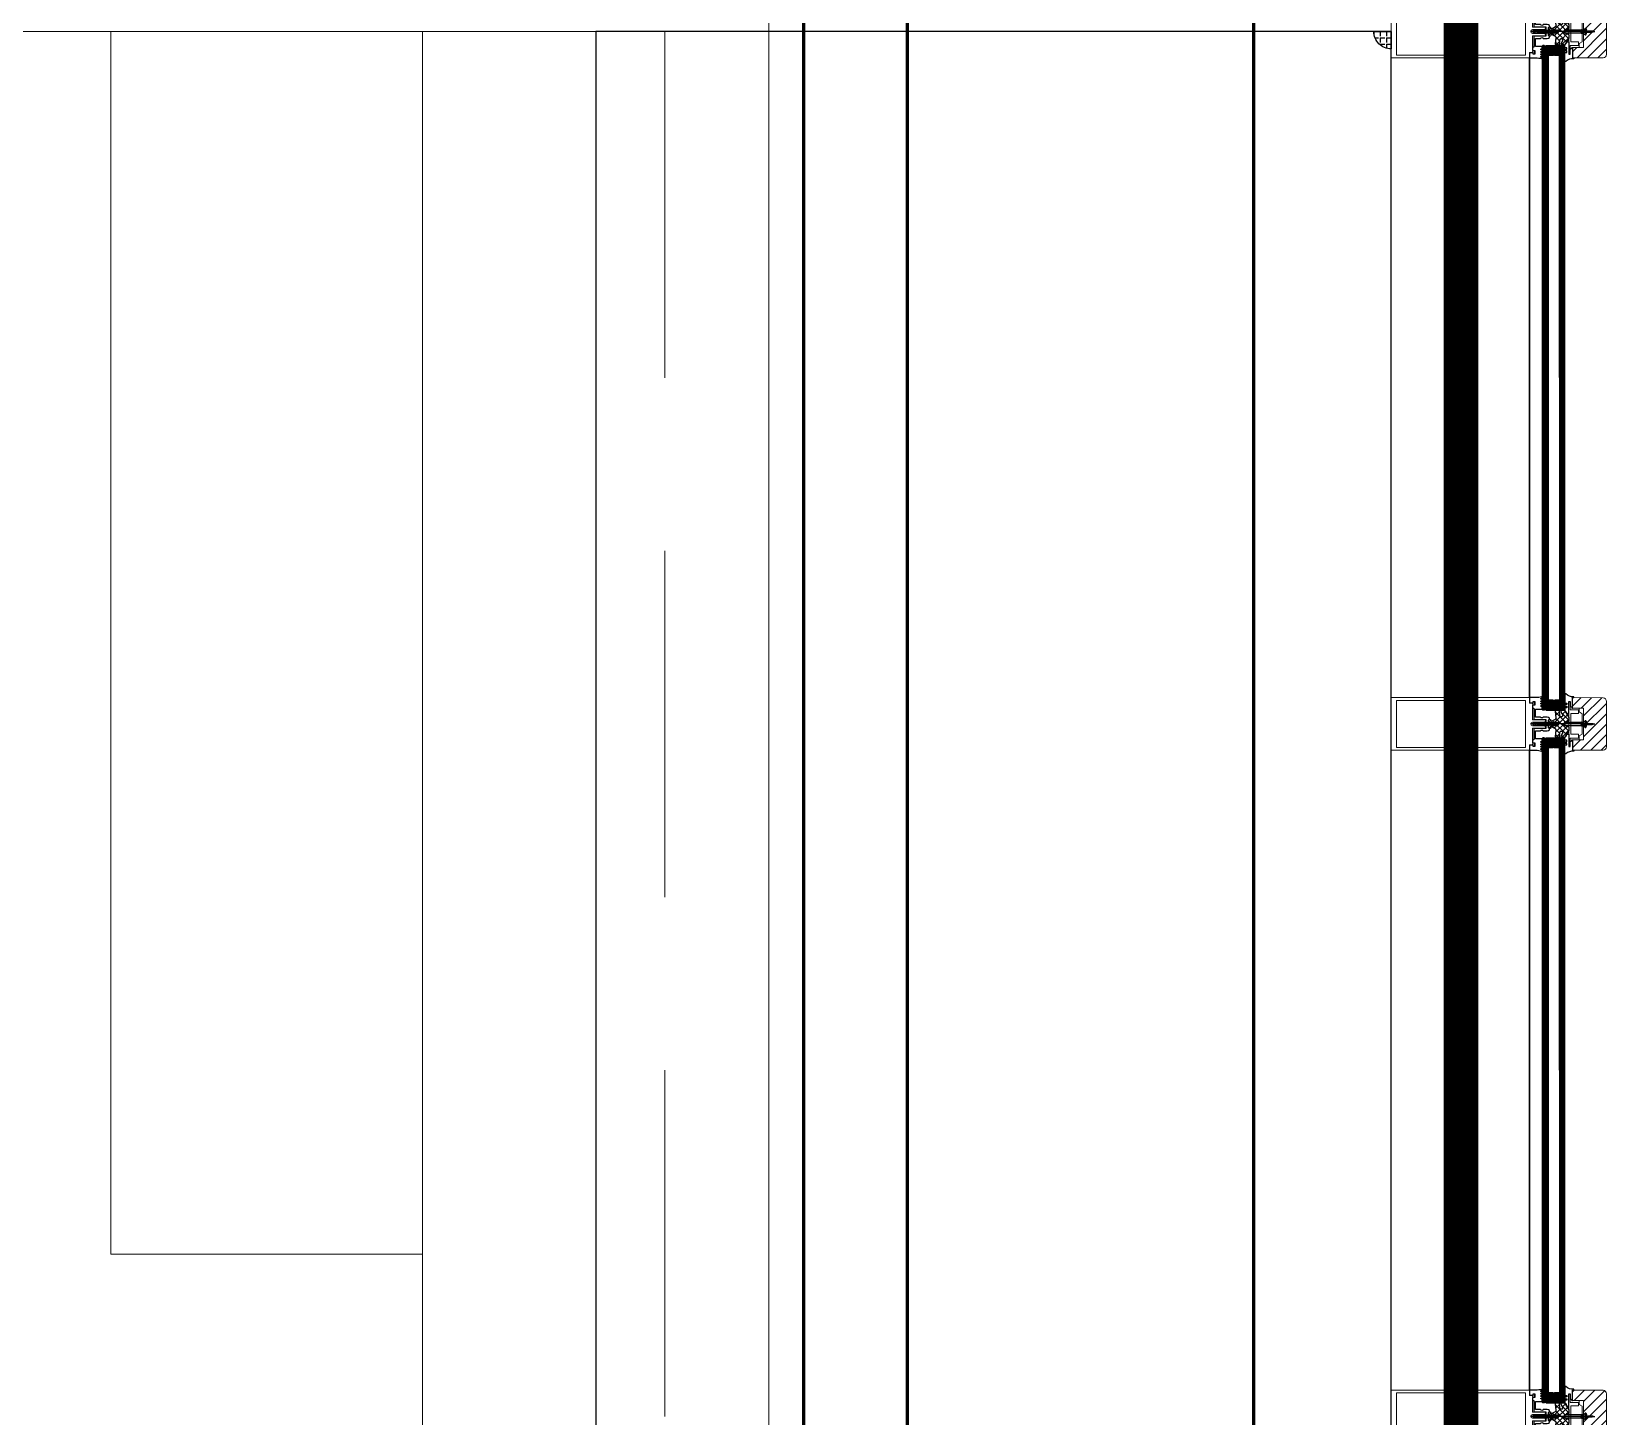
# Model space of a CAD drawing. Header units: centimetres. Extents: x -20963 to 233486, y -95276 to 159172.
# Drawn here: x 106811.7 to 107039.2, y 32318.2 to 32518.3 of the extents above; entities that cross this region are included whole.
import ezdxf

# ---------------------------------------------------------------- set-up
doc = ezdxf.new("R2010")
doc.units = ezdxf.units.CM
doc.header["$LTSCALE"] = 10
doc.header["$MEASUREMENT"] = 0
for name, pattern in [('006 plans$0$Dash2', [3, 1.5, -1.5]), ('006 plans$0$HIDDEN', [0.375, 0.25, -0.125]), ('DASHDOT2', [0.5, 0.25, -0.125, 0, -0.125])]:
    doc.linetypes.add(name, pattern=pattern)
for name, color, linetype in [('006 plans$0$$0$A-ELV-20', 11, 'Continuous'), ('006 plans$0$A-ELEV3', 2, 'Continuous'), ('006 plans$0$A-ELEV5', 8, 'Continuous'), ('006 plans$0$Fastener', 80, 'Continuous'), ('A-MA-DEMISE LINE', 10, 'DASHDOT2'), ('LP-DIMENSION_INT_100', 51, 'Continuous')]:
    doc.layers.add(name, color=color, linetype=linetype)
for name, color, linetype, lineweight in [('006 plans$0$A-DOOR', 5, 'Continuous', 13), ('006 plans$0$A-FLOR-OVHD', 1, '006 plans$0$Dash2', 13), ('006 plans$0$A-LIN-30', 2, 'Continuous', 30), ('006 plans$0$aluminium', 9, 'Continuous', 9), ('006 plans$0$EPDM Gasket', 77, 'Continuous', 25), ('006 plans$0$Glazing', 3, 'Continuous', 25), ('006 plans$0$Hatch', 89, 'Continuous', 13), ('006 plans$0$timber', 252, 'Continuous', 13), ('006 Slab Edge$0$A-SLB-EDG', 171, 'Continuous', 60), ('006 Slab Edge$0$UPSTAND', 4, 'Continuous', 60), ('ARK_METAL', 252, 'Continuous', 15)]:
    doc.layers.add(name, color=color, linetype=linetype, lineweight=lineweight)

# ---------------------------------------------------------------- blocks, each defined once
blk = doc.blocks.new('006 plans$0$SPF2_MULLION')
at = {"layer": '006 plans$0$Hatch'}
h = blk.add_hatch(dxfattribs=at)
h.set_pattern_fill('JIS_WOOD', color=256, scale=15, style=0)
h.set_pattern_definition([(45, (-3416.731, -1551.975), (-7.5, 7.5), [])])
edge = h.paths.add_edge_path()
edge.add_line((-37.8, 11.1), (-37.8, 55.1))
edge.add_arc((-32.8, 55.1), 5, 90, 180, ccw=False)
edge.add_line((-32.8, 60.1), (32.8, 60.1))
edge.add_arc((32.3, 54.2), 5.88, 8.3766, 84.9448, ccw=False)
edge.add_line((38.1, 55.1), (38.2, 11.1))
edge.add_line((38.2, 11.1), (23.2, 11.1))
edge.add_line((23.2, 11.1), (23.2, 27))
edge.add_line((23.2, 27), (-22.9, 27))
edge.add_line((-22.9, 27), (-22.9, 11.1))
edge.add_line((-22.9, 11.1), (-37.8, 11.1))
h = blk.add_hatch(dxfattribs=at)
h.set_pattern_fill('ANSI37', color=87, scale=1.796366, angle=180, style=0)
h.set_pattern_definition([(225, (5964.251, 1707.88), (4.0329576, -4.0329576), []), (315, (5964.251, 1707.88), (4.0329576, 4.0329576), [])])
h.paths.add_polyline_path([(17.2, -5.2), (17.7, -5.3), (18.1, -5.4), (18.6, -5.3), (19, -5.2), (19.4, -4.9), (19.7, -4.5), (19.9, -4.1), (19.9, -3.6), (19.9, -1.5), (19.9, -1.1), (19.7, -0.6), (19.4, -0.3), (19, 0), (9.6, 5.5), (9.3, 5.6), (9, 5.7), (8.7, 5.7), (5.5, 5.7), (5.1, 5.7), (4.6, 5.5), (4.3, 5.2), (4, 4.8), (3.8, 4.4), (3.7, 3.9), (3.7, 2.2), (3.7, 2), (3.6, 1.8), (3.5, 1.6), (2.5, 0.6), (2.2, 0.4), (1.9, 0.2), (1.6, 0.1), (1.2, 0.1), (-0.9, 0.1), (-1.4, 0.1), (-1.8, 0.3), (-2.2, 0.6), (-3.2, 1.6), (-3.3, 1.8), (-3.4, 2), (-3.4, 2.2), (-3.4, 3.9), (-3.5, 4.3), (-3.6, 4.7), (-3.8, 5.1), (-4.1, 5.3), (-4.5, 5.6), (-4.8, 5.7), (-5.2, 5.7), (-8.4, 5.7), (-8.7, 5.7), (-9, 5.6), (-9.3, 5.5), (-18.7, 0), (-19.1, -0.3), (-19.4, -0.6), (-19.5, -1.1), (-19.6, -1.5), (-19.6, -3.6), (-19.5, -4.1), (-19.4, -4.5), (-19.1, -4.9), (-18.7, -5.2), (-18.3, -5.3), (-17.8, -5.4), (-17.3, -5.3), (-16.9, -5.2), (-13.3, -3.1), (-12.9, -2.9), (-12.5, -2.9), (-12.1, -2.9), (-11.7, -3), (-11.3, -3.2), (-11, -3.5), (-10.8, -3.8), (-10.7, -4.2), (-10.6, -4.6), (-10.6, -5.8), (-10.7, -6.3), (-10.8, -6.7), (-11.1, -7), (-11.4, -7.3), (-11.8, -7.5), (-12.3, -7.6), (-18, -8.1), (-18.4, -8.2), (-18.8, -8.4), (-19.1, -8.7), (-19.4, -9.1), (-19.5, -9.5), (-19.6, -9.9), (-19.6, -11.7), (-19.6, -12.1), (-19.4, -12.5), (-19.2, -12.9), (-18.9, -13.2), (-18.5, -13.4), (-18.1, -13.5), (-17.7, -13.5), (-8.7, -12.7), (-8.3, -12.7), (-7.9, -12.8), (-7.6, -13), (-7.2, -13.3), (-7, -13.6), (-4.4, -18.2), (-4.3, -18.4), (-4.2, -18.6), (-4.2, -19.5), (-4.3, -19.8), (-4.4, -20), (-4.5, -20.1), (-4.7, -20.3), (-4.9, -20.4), (-5.9, -20.7), (-6.1, -20.8), (-6.2, -20.9), (-6.4, -21.1), (-6.5, -21.3), (-6.5, -21.6), (-6.5, -22), (-6.4, -22.5), (-6.3, -22.9), (-6, -23.3), (-5.6, -23.6), (-5.2, -23.7), (-4.7, -23.8), (5, -23.8), (5.4, -23.8), (5.8, -23.6), (6.1, -23.4), (6.4, -23.1), (6.6, -22.8), (6.8, -22.4), (6.8, -22), (6.8, -21.6), (6.8, -21.3), (6.7, -21.1), (6.6, -20.9), (6.4, -20.8), (6.2, -20.7), (5.2, -20.4), (5, -20.3), (4.8, -20.1), (4.7, -20), (4.6, -19.8), (4.6, -19.5), (4.6, -18.6), (4.6, -18.4), (4.7, -18.2), (7.3, -13.6), (7.6, -13.3), (7.9, -13), (8.2, -12.8), (8.6, -12.7), (9, -12.7), (18, -13.5), (18.4, -13.5), (18.8, -13.4), (19.2, -13.2), (19.5, -12.9), (19.7, -12.5), (19.9, -12.1), (19.9, -11.7), (19.9, -9.9), (19.9, -9.5), (19.7, -9.1), (19.4, -8.7), (19.1, -8.4), (18.7, -8.2), (18.3, -8.1), (12.6, -7.6), (12.1, -7.5), (11.7, -7.3), (11.4, -7), (11.1, -6.7), (11, -6.3), (10.9, -5.8), (10.9, -4.6), (11, -4.2), (11.2, -3.7), (11.5, -3.4), (11.8, -3.1), (12.3, -2.9), (12.7, -2.8), (13.2, -2.9), (13.6, -3.1)])
at = {"layer": '006 plans$0$aluminium'}
for points in [[(23.2, 27), (23.2, 20.4), (17.5, 20.4), (14.9, 24.8), (-14.6, 24.8), (-17.2, 20.4), (-22.9, 20.4), (-22.9, 27), (23.2, 27)], [(15.2, 8.7), (-14.8, 8.7), (-14.8, 19.6), (-20.1, 19.6), (-20.1, 7.7), (-32, 7.7), (-32, 5.7), (32.3, 5.7), (32.3, 7.7), (20.4, 7.7), (20.4, 19.6), (15.2, 19.6), (15.2, 8.7)]]:
    blk.add_lwpolyline(points, dxfattribs=at)
blk.add_lwpolyline([(-30, -51.1), (-37.8, -51.1), (-37.8, -251.1), (38.2, -251.1), (38.2, -51.1), (30.3, -51.1), (30.3, -47.4), (29.8, -47.4), (29.8, -46.1), (32.3, -46.1), (32.3, -43.9), (28.4, -43.9, 0.292757), (27.5, -45.6), (27.5, -47), (6.3, -47), (6.3, -27.8), (2.9, -29.2), (2.9, -46.7), (1.9, -48.7), (-1.5, -48.7), (-2.6, -46.7), (-2.6, -29.2), (-6, -27.8), (-6, -47), (-27.2, -47), (-27.2, -45.6, 0.292757), (-28, -43.9), (-32, -43.9), (-32, -46.1), (-29.5, -46.1), (-29.5, -47.4), (-30, -47.4)], format="xyb", close=True, dxfattribs=at)
blk.add_lwpolyline([(-33.8, -243.1), (34.2, -243.1), (34.2, -57.1), (-33.8, -57.1)], close=True, dxfattribs=at)
at = {"layer": '006 plans$0$EPDM Gasket'}
for points in [[(-19.3, 0, -0.140493), (-14.8, 2.6), (-14.8, 5.7), (-32.4, 5.7), (-32.4, 7.7), (-25.1, 7.7, -0.399728), (-22.9, 10.2), (-22.9, 11.1), (-37.8, 11.1), (-37.8, 12.8), (-39.1, 12.8, -0.229751), (-43.2, 1.5), (-43.2, 0), (-30, 0), (-30, 2.9), (-27.9, 2.9), (-27.9, 0), (-25.4, 0), (-25.4, 2.9), (-23.3, 2.9), (-23.3, 0), (-19.3, 0)], [(19.6, 0, 0.140493), (15.1, 2.6), (15.1, 5.7), (32.7, 5.7), (32.7, 7.7), (25.4, 7.7, 0.399728), (23.2, 10.2), (23.2, 11.1), (38.2, 11.1), (38.2, 12.8), (39.4, 12.8, 0.229751), (43.5, 1.5), (43.5, 0), (30.3, 0), (30.3, 2.9), (28.2, 2.9), (28.2, 0), (25.7, 0), (25.7, 2.9), (23.6, 2.9), (23.6, 0), (19.6, 0)], [(6.8, -27.8), (-6.5, -27.8), (-6.5, -44.7), (-22.6, -44.7), (-22.6, -46.8), (-27, -46.8), (-27, -43.6), (-32.5, -43.6), (-32.5, -46.1), (-29.5, -46.1), (-29.5, -47.4), (-30.6, -47.4), (-30.6, -51.1), (-37.8, -51.1), (-37.8, -42, 0.063303), (-38.9, -33.6), (-38.9, -32.9), (-37.8, -32.9), (-37.1, -34.2, 0.827861), (-35.5, -34.1), (-35.5, -32.9), (-34.3, -32.9), (-33.3, -34.5, 0.567419), (-32, -34.3), (-32, -32.9), (-30.9, -32.9), (-30.1, -34.2, 0.827861), (-28.6, -34.1), (-28.6, -32.9), (-27.3, -32.9), (-26.4, -34.5, 0.567419), (-25, -34.3), (-25, -33), (-21.3, -33), (-21.3, -42.3), (-9.9, -42.3), (-9.9, -35.3, 0.663714), (-9.9, -31.3), (-9.9, -25.6, -0.178684), (-8.4, -22.3), (-6.5, -22.3, -0.102284), (-5.2, -23.8), (0.2, -23.8), (5.5, -23.8, -0.102284), (6.8, -22.3), (8.7, -22.3, -0.178684), (10.2, -25.6), (10.2, -31.3, 0.663714), (10.2, -35.3), (10.2, -42.3), (21.7, -42.3), (21.7, -33), (25.4, -33), (25.4, -34.3, 0.567419), (26.7, -34.5), (27.7, -32.9), (28.9, -32.9), (28.9, -34.1, 0.827861), (30.4, -34.2), (31.2, -32.9), (32.3, -32.9), (32.3, -34.3, 0.567419), (33.6, -34.5), (34.6, -32.9), (35.8, -32.9), (35.8, -34.1, 0.827861), (37.4, -34.2), (38.2, -32.9), (39.2, -32.9), (39.2, -33.6, 0.063303), (38.2, -42), (38.2, -51.1), (30.9, -51.1), (30.9, -47.4), (29.8, -47.4), (29.8, -46.1), (32.8, -46.1), (32.8, -43.6), (27.3, -43.6), (27.3, -46.8), (22.9, -46.8), (22.9, -44.7), (6.8, -44.7), (6.8, -27.8)]]:
    blk.add_lwpolyline(points, format="xyb", dxfattribs=at)
blk.add_lwpolyline([(17.2, -5.2), (17.7, -5.3), (18.1, -5.4), (18.6, -5.3), (19, -5.2), (19.4, -4.9), (19.7, -4.5), (19.9, -4.1), (19.9, -3.6), (19.9, -1.5), (19.9, -1.1), (19.7, -0.6), (19.4, -0.3), (19, 0), (9.6, 5.5), (9.3, 5.6), (9, 5.7), (8.7, 5.7), (5.5, 5.7), (5.1, 5.7), (4.6, 5.5), (4.3, 5.2), (4, 4.8), (3.8, 4.4), (3.7, 3.9), (3.7, 2.2), (3.7, 2), (3.6, 1.8), (3.5, 1.6), (2.5, 0.6), (2.2, 0.4), (1.9, 0.2), (1.6, 0.1), (1.2, 0.1), (-0.9, 0.1), (-1.4, 0.1), (-1.8, 0.3), (-2.2, 0.6), (-3.2, 1.6), (-3.3, 1.8), (-3.4, 2), (-3.4, 2.2), (-3.4, 3.9), (-3.5, 4.3), (-3.6, 4.7), (-3.8, 5.1), (-4.1, 5.3), (-4.5, 5.6), (-4.8, 5.7), (-5.2, 5.7), (-8.4, 5.7), (-8.7, 5.7), (-9, 5.6), (-9.3, 5.5), (-18.7, 0), (-19.1, -0.3), (-19.4, -0.6), (-19.5, -1.1), (-19.6, -1.5), (-19.6, -3.6), (-19.5, -4.1), (-19.4, -4.5), (-19.1, -4.9), (-18.7, -5.2), (-18.3, -5.3), (-17.8, -5.4), (-17.3, -5.3), (-16.9, -5.2), (-13.3, -3.1), (-12.9, -2.9), (-12.5, -2.9), (-12.1, -2.9), (-11.7, -3), (-11.3, -3.2), (-11, -3.5), (-10.8, -3.8), (-10.7, -4.2), (-10.6, -4.6), (-10.6, -5.8), (-10.7, -6.3), (-10.8, -6.7), (-11.1, -7), (-11.4, -7.3), (-11.8, -7.5), (-12.3, -7.6), (-18, -8.1), (-18.4, -8.2), (-18.8, -8.4), (-19.1, -8.7), (-19.4, -9.1), (-19.5, -9.5), (-19.6, -9.9), (-19.6, -11.7), (-19.6, -12.1), (-19.4, -12.5), (-19.2, -12.9), (-18.9, -13.2), (-18.5, -13.4), (-18.1, -13.5), (-17.7, -13.5), (-8.7, -12.7), (-8.3, -12.7), (-7.9, -12.8), (-7.6, -13), (-7.2, -13.3), (-7, -13.6), (-4.4, -18.2), (-4.3, -18.4), (-4.2, -18.6), (-4.2, -19.5), (-4.3, -19.8), (-4.4, -20), (-4.5, -20.1), (-4.7, -20.3), (-4.9, -20.4), (-5.9, -20.7), (-6.1, -20.8), (-6.2, -20.9), (-6.4, -21.1), (-6.5, -21.3), (-6.5, -21.6), (-6.5, -22), (-6.4, -22.5), (-6.3, -22.9), (-6, -23.3), (-5.6, -23.6), (-5.2, -23.7), (-4.7, -23.8), (5, -23.8), (5.4, -23.8), (5.8, -23.6), (6.1, -23.4), (6.4, -23.1), (6.6, -22.8), (6.8, -22.4), (6.8, -22), (6.8, -21.6), (6.8, -21.3), (6.7, -21.1), (6.6, -20.9), (6.4, -20.8), (6.2, -20.7), (5.2, -20.4), (5, -20.3), (4.8, -20.1), (4.7, -20), (4.6, -19.8), (4.6, -19.5), (4.6, -18.6), (4.6, -18.4), (4.7, -18.2), (7.3, -13.6), (7.6, -13.3), (7.9, -13), (8.2, -12.8), (8.6, -12.7), (9, -12.7), (18, -13.5), (18.4, -13.5), (18.8, -13.4), (19.2, -13.2), (19.5, -12.9), (19.7, -12.5), (19.9, -12.1), (19.9, -11.7), (19.9, -9.9), (19.9, -9.5), (19.7, -9.1), (19.4, -8.7), (19.1, -8.4), (18.7, -8.2), (18.3, -8.1), (12.6, -7.6), (12.1, -7.5), (11.7, -7.3), (11.4, -7), (11.1, -6.7), (11, -6.3), (10.9, -5.8), (10.9, -4.6), (11, -4.2), (11.2, -3.7), (11.5, -3.4), (11.8, -3.1), (12.3, -2.9), (12.7, -2.8), (13.2, -2.9), (13.6, -3.1)], close=True, dxfattribs=at)
at = {"layer": '006 plans$0$Fastener'}
for p, q in [((-3, 24.7), (-3, 24.7)), ((-2.9, 24.8), (3.2, 24.8)), ((-2.8, 24.6), (-2.9, 24.6)), ((-2.1, 23.9), (-2.8, 24.6)), ((-2.6, 24.6), (3, 24.6)), ((-1.9, 24.5), (-1.9, 24.1)), ((-1.4, 24.6), (-1.8, 24.6)), ((-1.8, 24), (2.1, 24)), ((2.1, 23.9), (-1.8, 23.9)), ((2, 23.7), (-1.7, 23.7)), ((-1.4, 24.8), (-1.4, 24.6)), ((-1.3, 24.8), (-1.4, 24.8)), ((1.7, 24.6), (-1.4, 24.6)), ((1.6, 24.8), (-1.3, 24.8)), ((-0.9, 39.7), (1.2, 40.1)), ((-0.9, 38.9), (1.2, 39.3)), ((-0.9, 38.2), (1.2, 38.5)), ((-0.9, 37.4), (1.2, 37.8)), ((-0.9, 36.6), (1.2, 37)), ((-0.9, 35.8), (1.2, 36.2)), ((-0.9, 35.1), (1.2, 35.5)), ((-0.9, 34.3), (1.2, 34.7)), ((-0.9, 33.5), (1.2, 33.9)), ((-0.9, 32.8), (1.2, 33.1)), ((-0.9, 32), (1.2, 32.4)), ((-0.9, 31.2), (1.2, 31.6)), ((-0.9, 30.5), (1.2, 30.8)), ((-0.9, 29.7), (1.2, 30.1)), ((-0.9, 28.9), (1.2, 29.3)), ((-0.9, 28.1), (1.2, 28.5)), ((-0.9, 27.4), (1.2, 27.8)), ((-0.9, 26.6), (1.2, 27)), ((-0.9, 25.8), (1.2, 26.2)), ((-0.7, 40.5), (1, 40.8)), ((-0.6, 39.5), (0.2, 42)), ((-0.6, 38.8), (-0.6, 39.5)), ((-0.6, 38), (-0.6, 38.8)), ((-0.6, 37.2), (-0.6, 38)), ((-0.6, 36.5), (-0.6, 37.2)), ((-0.6, 35.7), (-0.6, 36.5)), ((-0.6, 34.9), (-0.6, 35.7)), ((-0.6, 34.1), (-0.6, 34.9)), ((-0.6, 33.4), (-0.6, 34.1)), ((-0.6, 32.6), (-0.6, 33.4)), ((-0.6, 31.8), (-0.6, 32.6)), ((-0.6, 31.1), (-0.6, 31.8)), ((-0.6, 30.3), (-0.6, 31.1)), ((-0.6, 29.5), (-0.6, 30.3)), ((-0.6, 28.8), (-0.6, 29.5)), ((-0.6, 28), (-0.6, 28.8)), ((-0.6, 27.2), (-0.6, 28)), ((-0.6, 26.4), (-0.6, 27.2)), ((-0.6, 25.7), (-0.6, 26.4)), ((-0.6, 25.1), (-0.6, 25.7)), ((0, 25.4), (1.2, 25.4)), ((1, 39.9), (0.2, 42)), ((1, 39.1), (1, 39.9)), ((1, 38.4), (1, 39.1)), ((1, 37.6), (1, 38.4)), ((1, 36.8), (1, 37.6)), ((1, 36.1), (1, 36.8)), ((1, 35.3), (1, 36.1)), ((1, 34.5), (1, 35.3)), ((1, 33.8), (1, 34.5)), ((1, 33), (1, 33.8)), ((1, 32.2), (1, 33)), ((1, 31.4), (1, 32.2)), ((1, 30.7), (1, 31.4)), ((1, 29.9), (1, 30.7)), ((1, 29.1), (1, 29.9)), ((1, 28.4), (1, 29.1)), ((1, 27.6), (1, 28.4)), ((1, 26.8), (1, 27.6)), ((1, 26.1), (1, 26.8)), ((1, 25.3), (1, 26.1)), ((1, 25.1), (1, 25.3)), ((1.7, 24.8), (1.6, 24.8)), ((1.7, 24.6), (1.7, 24.8)), ((2.1, 24.6), (1.7, 24.6)), ((2.2, 24.1), (2.2, 24.5)), ((3.1, 24.6), (2.4, 23.9)), ((3.2, 24.6), (3.1, 24.6)), ((3.4, 24.7), (3.4, 24.7))]:
    blk.add_line(p, q, dxfattribs=at)
at = {"layer": '006 plans$0$Fastener', "color": 2}
blk.add_line((0.2, 22.4), (0.2, 43.4), dxfattribs=at)
at = {"layer": '006 plans$0$Fastener'}
for points in [[(2.2, 24.9), (2.2, -0.9), (-1.9, -0.9), (-1.9, 24.9, -0.199799), (-2.5, 26.9), (-4.8, 29.7), (-4.8, 30.1, -0.053028), (-2.7, 31)], [(-1.9, 24.9), (2.2, 24.9, 0.199799), (2.8, 26.9), (5.2, 29.7), (5.2, 30.1, 0.053028), (3, 31)]]:
    blk.add_lwpolyline(points, format="xyb", dxfattribs=at)
for points in [[(-4.8, 29.9), (5.2, 29.9)], [(-2.7, 31), (3, 31)], [(-2.5, 26.9), (2.8, 26.9)], [(2.1, -8.9), (2.1, -10.2), (2.1, -10.2), (2.1, -10.2), (2, -10.3), (1.9, -10.3), (1.6, -10.4), (1, -10.5), (-0.9, -10.8), (-1.4, -10.9), (-1.7, -10.9), (-2.3, -11.2), (-2.5, -11.2), (-2.5, -11.3), (-2.3, -11.4), (-1.8, -11.6)], [(-1.8, -13.3), (-2.3, -13.1), (-2.5, -13.1), (-2.5, -13), (-1.7, -12.7), (-1.5, -12.6), (-1.1, -12.6), (-0.2, -12.4), (0.9, -12.2), (1.4, -12.2), (1.8, -12.1), (2, -12), (2.1, -12), (2.1, -11.9), (2.1, -11.9), (2.1, -10.7)], [(2.1, -12.5), (2.1, -13.7), (2.1, -13.7), (2.1, -13.8), (2, -13.8), (1.8, -13.8), (1.5, -13.9), (1, -14), (-0.9, -14.3), (-1.4, -14.4), (-1.7, -14.4), (-2.4, -14.8), (-2.5, -14.8), (-2.3, -14.9), (-1.8, -15.1)], [(-1.8, -16.9), (-2.3, -16.7), (-2.5, -16.6), (-2.4, -16.5), (-1.6, -16.2), (-1.4, -16.1), (-0.8, -16), (1, -15.8), (1.4, -15.7), (1.8, -15.6), (1.9, -15.6), (2.1, -15.5), (2.1, -15.5), (2.1, -15.5), (2.1, -15.4), (2.1, -14.2)], [(2.1, -16), (2.1, -17.2), (2.1, -17.2), (2.1, -17.3), (2, -17.3), (1.9, -17.3), (1.8, -17.4), (1.4, -17.4), (0.9, -17.5), (-0.8, -17.8), (-1.3, -17.9), (-1.6, -18), (-1.8, -18), (-2.4, -18.3), (-2.5, -18.3), (-2.4, -18.4), (-1.8, -18.6)], [(-1.8, -20.4), (-2.4, -20.2), (-2.5, -20.1), (-2.4, -20), (-1.7, -19.8), (-1.6, -19.7), (-1.3, -19.6), (-0.9, -19.5), (0.8, -19.3), (1.3, -19.2), (1.8, -19.1), (2, -19.1), (2.1, -19), (2.1, -19), (2.1, -19)], [(2.1, -20.7), (2.1, -20.7), (2.1, -20.8), (2, -20.8), (1.8, -20.9), (1.4, -21), (0.9, -21.1), (-0.9, -21.3), (-1.4, -21.4), (-1.7, -21.5), (-1.8, -21.5), (-2.4, -21.8), (-2.5, -21.8), (-2.4, -21.9), (-1.8, -22.1)], [(2.1, -21.3), (2.1, -22.5), (2.1, -22.5), (2.1, -22.5), (2, -22.6), (1.8, -22.6), (1.4, -22.7), (0.9, -22.8), (-0.9, -23.1), (-1.4, -23.2), (-1.7, -23.2), (-1.8, -23.3), (-2.4, -23.5), (-2.5, -23.6), (-2.4, -23.7), (-1.8, -23.9)], [(-1.8, -11), (-1.8, -9.8), (-1.8, -9.7), (-1.8, -9.7), (-1.7, -9.7), (-1.4, -9.6), (-1, -9.5), (1.1, -9.2), (1.6, -9.1), (1.9, -9), (2, -9), (2.6, -8.7), (2.8, -8.7), (2.7, -8.6), (2.1, -8.4)], [(-1.8, -12.7), (-1.8, -11.5), (-1.8, -11.5), (-1.8, -11.4), (-1.7, -11.4), (-1.4, -11.3), (-0.8, -11.2), (0.8, -11), (1.4, -10.9), (1.8, -10.8), (2, -10.8), (2.8, -10.4), (2.8, -10.4), (2.6, -10.3), (2.1, -10.1)], [(-1.8, -14.5), (-1.8, -13.3), (-1.8, -13.2), (-1.8, -13.2), (-1.7, -13.2), (-1.5, -13.1), (-1, -13), (0.9, -12.7), (1.5, -12.6), (1.8, -12.6), (2, -12.5), (2.6, -12.3), (2.8, -12.2), (2.8, -12.1), (2.6, -12), (2.1, -11.9)], [(-1.8, -16.3), (-1.8, -15), (-1.8, -15), (-1.8, -15), (-1.6, -14.9), (-1.4, -14.8), (-0.8, -14.8), (0.9, -14.5), (1.4, -14.4), (1.7, -14.3), (1.9, -14.3), (2, -14.3), (2.6, -14), (2.8, -13.9), (2.8, -13.9), (2.1, -13.6)], [(2.1, -15.4), (2.8, -15.6), (2.8, -15.7), (2.6, -15.8), (2, -16), (1.9, -16.1), (1.6, -16.1), (1.1, -16.2), (-0.9, -16.5), (-1.4, -16.6), (-1.6, -16.7), (-1.8, -16.7), (-1.8, -16.8), (-1.8, -16.8), (-1.8, -18)], [(-1.8, -19.8), (-1.8, -18.6), (-1.8, -18.5), (-1.8, -18.5), (-1.7, -18.5), (-1.4, -18.4), (-1.1, -18.3), (0, -18.1), (1.1, -18), (1.6, -17.9), (1.8, -17.8), (2, -17.8), (2, -17.8), (2, -17.8), (2.7, -17.5), (2.8, -17.5), (2.7, -17.4), (2.1, -17.1)], [(2.1, -18.9), (2.7, -19.1), (2.8, -19.2), (2.7, -19.3), (2.1, -19.5), (2, -19.6), (1.8, -19.6), (1.5, -19.7), (0.9, -19.8), (-0.9, -20), (-1.5, -20.1), (-1.7, -20.2), (-1.8, -20.3), (-1.8, -20.3), (-1.8, -20.3), (-1.8, -21.6)], [(2.1, -20.7), (2.7, -20.9), (2.8, -21), (2.7, -21), (2.1, -21.3), (2, -21.3), (1.8, -21.4), (1.4, -21.4), (0.8, -21.6), (0, -21.7), (-1, -21.8), (-1.5, -21.9), (-1.7, -22), (-1.8, -22), (-1.8, -22.1), (-1.8, -22.1), (-1.8, -23.3)], [(2.1, -22.4), (2.7, -22.6), (2.8, -22.7), (2.7, -22.8), (2.1, -23), (2, -23.1), (1.7, -23.1), (1.4, -23.2), (0.9, -23.3), (-0.2, -23.5), (-1.1, -23.6), (-1.5, -23.7), (-1.7, -23.7), (-1.8, -23.8), (-1.8, -23.8), (-1.8, -23.8), (-1.8, -25.1)], [(2.1, -19), (2.1, -17.7)], [(2.1, -20.7), (2.1, -19.5)], [(-1.8, -25.7), (-2.4, -25.4), (-2.5, -25.4), (-2.4, -25.3), (-1.8, -25), (-1.6, -25), (-1.3, -24.9), (-0.9, -24.8), (0.8, -24.6), (1.3, -24.5), (1.8, -24.4), (2, -24.4), (2.1, -24.3), (2.1, -24.3), (2.1, -24.2), (2.1, -23)], [(-1.8, -27.4), (-2.4, -27.2), (-2.5, -27.1), (-2.4, -27), (-1.7, -26.8), (-1.6, -26.7), (-1.1, -26.6), (-0.6, -26.5), (1, -26.3), (1.6, -26.2), (1.9, -26.1), (2, -26.1), (2.1, -26.1), (2.1, -26), (2.1, -26), (2.1, -24.8)], [(2.1, -26.5), (2.1, -27.8), (2.1, -27.8), (2.1, -27.8), (2, -27.9), (1.9, -27.9), (1.5, -28), (1.1, -28.1), (-0.5, -28.3), (-1.3, -28.4), (-1.6, -28.5), (-1.7, -28.6), (-2.3, -28.8), (-2.5, -28.9), (-2.4, -28.9), (-1.8, -29.2)], [(2.1, -28.3), (2.1, -29.5), (2.1, -29.5), (2.1, -29.6), (2, -29.6), (1.8, -29.7), (1.6, -29.7), (1, -29.8), (-0.3, -30), (-1.1, -30.2), (-1.5, -30.2), (-1.7, -30.3), (-2.3, -30.5), (-2.5, -30.6), (-2.4, -30.7), (-1.8, -30.9)], [(2.1, -30.1), (2.1, -31.3), (2.1, -31.3), (2.1, -31.4), (2, -31.4), (1.8, -31.4), (1.4, -31.5), (0.8, -31.6), (-0.2, -31.8), (-1.1, -31.9), (-1.5, -32), (-1.7, -32.1), (-2.3, -32.3), (-2.5, -32.4), (-2.5, -32.4), (-1.8, -32.7)], [(-1.8, -34.5), (-2.3, -34.3), (-2.5, -34.2), (-2.5, -34.1), (-2.3, -34.1), (-1.7, -33.8), (-1.5, -33.7), (-1, -33.6), (0.9, -33.4), (1.5, -33.3), (1.8, -33.2), (2, -33.1), (2.1, -33.1), (2.1, -33.1), (2.1, -33), (2.1, -31.8)], [(2.1, -33.6), (2.1, -34.8), (2.1, -34.8), (2.1, -34.9), (2, -34.9), (1.9, -34.9), (1.6, -35), (1, -35.1), (-0.9, -35.4), (-1.4, -35.5), (-1.6, -35.5), (-1.8, -35.6), (-2.4, -35.9), (-2.5, -35.9), (-2.5, -35.9), (-2.5, -35.9), (-2.4, -36), (-1.8, -36.2)], [(-2.1, -39.7), (2.4, -39.7)], [(-2.1, -39.7), (-2.1, -44.9), (0.2, -46.2), (2.4, -44.9), (2.4, -39.7)], [(2.1, -36.6), (2.5, -36.7), (2.6, -36.8), (2.6, -36.8), (2.6, -36.8), (2.4, -36.9), (2, -37.1), (1.8, -37.1), (1.5, -37.2), (0.9, -37.3), (-0.8, -37.5), (-1.4, -37.6), (-1.6, -37.6), (-1.8, -37.7), (-1.8, -37.7), (-1.8, -37.8), (-1.9, -37.8), (-2, -37.7), (-2, -37.7), (-2, -37.6), (-1.6, -37.4), (-1.2, -37.3), (-0.6, -37.2), (0.8, -37), (1.4, -36.9), (1.8, -36.8), (2, -36.8), (2.1, -36.7), (2.1, -36.7), (2.1, -36.6), (2.1, -35.3)], [(-1.9, -39.7), (-1.9, -37.8)], [(-1.9, -38.3), (2.2, -38.3)], [(-1.9, -45), (-0.5, -44.5)], [(-1.8, -26.8), (-1.8, -25.6), (-1.8, -25.6), (-1.8, -25.5), (-1.7, -25.5), (-1.5, -25.4), (-1, -25.3), (0, -25.2), (0.8, -25.1), (1.4, -25), (1.8, -24.9), (2, -24.8), (2.1, -24.8), (2.7, -24.5), (2.8, -24.5), (2.7, -24.4), (2.1, -24.2)], [(-1.8, -28.6), (-1.8, -27.4), (-1.8, -27.3), (-1.8, -27.3), (-1.7, -27.3), (-1.4, -27.2), (-0.8, -27.1), (1, -26.8), (1.4, -26.7), (1.8, -26.7), (2, -26.6), (2.1, -26.6), (2.7, -26.3), (2.8, -26.2), (2.7, -26.2), (2.1, -25.9)], [(-1.8, -30.3), (-1.8, -29.1), (-1.8, -29.1), (-1.8, -29), (-1.7, -29), (-1.6, -29), (-1.3, -28.9), (-0.5, -28.8), (0.8, -28.6), (1.5, -28.5), (1.8, -28.4), (2, -28.3), (2.1, -28.3), (2.7, -28.1), (2.8, -28), (2.7, -27.9), (2.1, -27.7)], [(-1.8, -32.1), (-1.8, -30.9), (-1.8, -30.9), (-1.8, -30.8), (-1.7, -30.8), (-1.5, -30.7), (-1.1, -30.6), (-0.3, -30.5), (1.1, -30.3), (1.5, -30.2), (1.8, -30.2), (1.9, -30.1), (2.7, -29.8), (2.8, -29.7), (2.6, -29.7), (2.1, -29.5)], [(2.1, -31.2), (2.6, -31.4), (2.8, -31.5), (2.8, -31.6), (2, -31.9), (1.8, -31.9), (1.4, -32), (0.9, -32.1), (-0.9, -32.4), (-1.3, -32.4), (-1.6, -32.5), (-1.7, -32.6), (-1.8, -32.6), (-1.8, -32.6), (-1.8, -33.9)], [(2.1, -33), (2.6, -33.2), (2.8, -33.2), (2.8, -33.3), (2, -33.6), (1.8, -33.7), (1.4, -33.8), (0.9, -33.9), (-0.2, -34), (-1.1, -34.2), (-1.5, -34.2), (-1.7, -34.3), (-1.8, -34.3), (-1.8, -34.4), (-1.8, -34.4), (-1.8, -35.6)], [(-1.8, -36.1), (-1.6, -36), (-1.4, -36), (-0.9, -35.9), (1.1, -35.6), (1.6, -35.5), (1.9, -35.4), (2, -35.4), (2.6, -35.1), (2.8, -35.1), (2.8, -35), (2.6, -34.9), (2.1, -34.7)], [(-1.8, -35), (2.8, -35)], [(-1.8, -36.1), (-1.8, -36.1), (-1.8, -36.2), (-1.8, -37.5)], [(0.7, -39.7), (0.4, -40.7), (0.1, -41.9), (-0.2, -43.2), (-0.5, -44.5)], [(-0.5, -44.5), (0, -45.6), (0.2, -46.2), (1.9, -39.7)], [(2.2, -39.7), (2.2, -37)]]:
    blk.add_lwpolyline(points, dxfattribs=at)
at = {"layer": '006 plans$0$Fastener', "color": 2}
blk.add_lwpolyline([(0.2, 34.3), (0.2, -49.5)], dxfattribs=at)
at = {"layer": '006 plans$0$Fastener'}
for centre, radius, start, end in [((-2.9, 24.7), 0.11, 90, 180), ((-2.9, 24.7), 0.11, 180, 270), ((-1.7, 24.3), 0.55, 225, 270), ((-1.8, 24.5), 0.11, 90, 180), ((-1.8, 24.1), 0.11, 180, 270), ((-0.9, 25.1), 0.275, 270, 0), ((1.2, 25.1), 0.275, 180, 270), ((2, 24.3), 0.55, 270, 315), ((2.1, 24.5), 0.11, 0, 90), ((2.1, 24.1), 0.11, 270, 0), ((3.2, 24.7), 0.11, 0, 90), ((3.2, 24.7), 0.11, 270, 0)]:
    blk.add_arc(centre, radius, start, end, dxfattribs=at)
at = {"layer": '006 plans$0$timber'}
blk.add_lwpolyline([(-37.8, 11.1), (-37.8, 55.1, -0.414214), (-32.8, 60.1), (32.8, 60.1, -0.347103), (38.1, 55.1), (38.2, 11.1), (23.2, 11.1), (23.2, 27), (-22.9, 27), (-22.9, 11.1)], format="xyb", close=True, dxfattribs=at)
blk = doc.blocks.new('gfgf')
at = {"layer": '006 plans$0$A-ELEV5'}
h = blk.add_hatch(dxfattribs=at)
h.set_pattern_fill('ANGLE', color=256, scale=1.315789, angle=90, style=0)
h.set_pattern_definition([(270, (133422.638, 937500.609), (9.19078947, -6e-16), [6.68421053, -2.50657895]), (360, (133422.638, 937500.609), (1e-15, 9.19078947), [6.68421053, -2.50657895])])
edge = h.paths.add_edge_path()
edge.add_line((406121.3, 252500.2), (406146.3, 252500.2))
edge.add_line((406146.3, 252500.2), (406146.3, 252475.2))
edge.add_arc((406146.3, 252500.2), 25, -180, -90, ccw=False)
at = {"layer": '006 plans$0$$0$A-ELV-20'}
blk.add_lwpolyline([(406146.3, 252500.2), (404997.4, 252500.2), (404997.4, 248500.2), (406146.3, 248500.2)], close=True, dxfattribs=at)
at = {"layer": '006 plans$0$A-DOOR'}
blk.add_line((405247.4, 258617.1), (405247.4, 246500), dxfattribs=at)
at = {"layer": '006 plans$0$A-ELEV3'}
blk.add_lwpolyline([(406121.3, 252500.2), (406146.3, 252500.2), (406146.3, 252475.2, -0.414214)], format="xyb", close=True, dxfattribs=at)
at = {"layer": '006 plans$0$A-FLOR-OVHD', "linetype": '006 plans$0$HIDDEN', "ltscale": 200}
for points in [[(405097.4, 252500.2), (405097.4, 248500.2)], [(405297.4, 252500.2), (405297.4, 248500.2)], [(405447.4, 252500.2), (405447.4, 248500.2)]]:
    blk.add_lwpolyline(points, dxfattribs=at)
at = {"layer": '006 plans$0$A-LIN-30', "color": 30}
for p, q in [((406346.3, 251538.2), (406346.3, 252461.8)), ((406346.3, 250538.2), (406346.3, 251461.8))]:
    blk.add_line(p, q, dxfattribs=at)
at = {"layer": '006 plans$0$Glazing'}
for p, q in [((406365.5, 252480.1), (406364.5, 252479.1)), ((406367.5, 252480.1), (406365.5, 252480.1)), ((406367.5, 252480.1), (406368.5, 252479.1)), ((406368.5, 252479.1), (406369.3, 252479.1)), ((406365.6, 251519.9), (406364.6, 251520.9)), ((406367.6, 251519.9), (406365.6, 251519.9)), ((406367.6, 251519.9), (406368.6, 251520.9)), ((406368.6, 251520.9), (406369.4, 251520.9)), ((406365.5, 251480.1), (406364.5, 251479.1)), ((406367.5, 251480.1), (406365.5, 251480.1)), ((406367.5, 251480.1), (406368.5, 251479.1)), ((406368.5, 251479.1), (406369.3, 251479.1)), ((406365.6, 250519.9), (406364.6, 250520.9)), ((406367.6, 250519.9), (406365.6, 250519.9)), ((406367.6, 250519.9), (406368.6, 250520.9)), ((406368.6, 250520.9), (406369.4, 250520.9))]:
    blk.add_line(p, q, dxfattribs=at)
at = {"layer": '006 plans$0$Glazing', "linetype": 'Continuous'}
for p, q in [((406364.5, 252479.1), (406364.6, 251520.9)), ((406368.5, 252479.1), (406368.5, 251520.9)), ((406370.3, 252480.1), (406369.3, 252479.1)), ((406369.3, 252479.1), (406369.3, 251520.9)), ((406370.3, 252480.1), (406396.3, 252480.1)), ((406373.3, 252479.1), (406372.3, 252480.1)), ((406373.3, 252479.1), (406373.3, 251520.9)), ((406390.3, 252480.1), (406389.3, 252479.1)), ((406389.3, 252479.1), (406389.4, 251520.9)), ((406396.3, 252480.1), (406397.3, 252479.1)), ((406397.3, 251520.9), (406397.3, 252479.1)), ((406370.4, 251519.9), (406369.4, 251520.9)), ((406370.4, 251519.9), (406396.4, 251519.9)), ((406373.4, 251520.9), (406372.4, 251519.9)), ((406390.4, 251519.9), (406389.4, 251520.9)), ((406396.4, 251519.9), (406397.4, 251520.9)), ((406364.5, 251479.1), (406364.6, 250520.9)), ((406368.5, 251479.1), (406368.5, 250520.9)), ((406370.3, 251480.1), (406369.3, 251479.1)), ((406369.3, 251479.1), (406369.3, 250520.9)), ((406370.3, 251480.1), (406396.3, 251480.1)), ((406373.3, 251479.1), (406372.3, 251480.1)), ((406373.3, 251479.1), (406373.3, 250520.9)), ((406390.3, 251480.1), (406389.3, 251479.1)), ((406389.3, 251479.1), (406389.4, 250520.9)), ((406396.3, 251480.1), (406397.3, 251479.1)), ((406397.3, 250520.9), (406397.3, 251479.1)), ((406370.4, 250519.9), (406369.4, 250520.9)), ((406370.4, 250519.9), (406396.4, 250519.9)), ((406373.4, 250520.9), (406372.4, 250519.9)), ((406390.4, 250519.9), (406389.4, 250520.9)), ((406396.4, 250519.9), (406397.4, 250520.9))]:
    blk.add_line(p, q, dxfattribs=at)
for points in [[(406373.3, 252470.6), (406375.3, 252472.6), (406387.3, 252472.6), (406389.3, 252470.6), (406389.3, 252465.6), (406382.5, 252465.6), (406381.3, 252466.8), (406380.1, 252465.6), (406373.3, 252465.6)], [(406373.3, 251470.6), (406375.3, 251472.6), (406387.3, 251472.6), (406389.3, 251470.6), (406389.3, 251465.6), (406382.5, 251465.6), (406381.3, 251466.8), (406380.1, 251465.6), (406373.3, 251465.6)]]:
    blk.add_lwpolyline(points, dxfattribs=at)
for points in [[(406375.3, 252470.6), (406375.3, 252471.6), (406387.3, 252471.6), (406387.3, 252470.6), (406388.3, 252470.6), (406388.3, 252467.1), (406374.3, 252467.1), (406374.3, 252470.6)], [(406387.4, 251527.4), (406389.4, 251529.4), (406389.4, 251534.4), (406382.6, 251534.4), (406381.4, 251533.2), (406380.2, 251534.4), (406373.4, 251534.4), (406373.4, 251529.4), (406375.4, 251527.4)], [(406375.4, 251529.4), (406375.4, 251528.4), (406387.4, 251528.4), (406387.4, 251529.4), (406388.4, 251529.4), (406388.4, 251532.9), (406374.4, 251532.9), (406374.4, 251529.4)], [(406375.3, 251470.6), (406375.3, 251471.6), (406387.3, 251471.6), (406387.3, 251470.6), (406388.3, 251470.6), (406388.3, 251467.1), (406374.3, 251467.1), (406374.3, 251470.6)], [(406387.4, 250527.4), (406389.4, 250529.4), (406389.4, 250534.4), (406382.6, 250534.4), (406381.4, 250533.2), (406380.2, 250534.4), (406373.4, 250534.4), (406373.4, 250529.4), (406375.4, 250527.4)], [(406375.4, 250529.4), (406375.4, 250528.4), (406387.4, 250528.4), (406387.4, 250529.4), (406388.4, 250529.4), (406388.4, 250532.9), (406374.4, 250532.9), (406374.4, 250529.4)]]:
    blk.add_lwpolyline(points, close=True, dxfattribs=at)
at = {"layer": '006 plans$0$Hatch', "linetype": 'Continuous'}
for p, q in [((406365.5, 252480.1), (406365.5, 251519.9)), ((406366.5, 252480.1), (406366.5, 251519.9)), ((406367.5, 252480.1), (406367.5, 251519.9)), ((406370.3, 251519.9), (406370.3, 252480.1)), ((406371.3, 251519.9), (406371.3, 252480.1)), ((406372.3, 251519.9), (406372.3, 252480.1)), ((406389.7, 252479.5), (406372.9, 252479.5)), ((406389.3, 252478.9), (406373.3, 252478.9)), ((406389.3, 252478.3), (406373.3, 252478.3)), ((406389.3, 252477.7), (406373.3, 252477.7)), ((406389.3, 252477.1), (406373.3, 252477.1)), ((406389.3, 252476.5), (406373.3, 252476.5)), ((406389.3, 252475.9), (406373.3, 252475.9)), ((406389.3, 252475.3), (406373.3, 252475.3)), ((406389.3, 252474.7), (406373.3, 252474.7)), ((406389.3, 252474.1), (406373.3, 252474.1)), ((406389.3, 252473.5), (406373.3, 252473.5)), ((406389.3, 252472.9), (406373.3, 252472.9)), ((406375, 252472.3), (406373.3, 252472.3)), ((406374.4, 252471.7), (406373.3, 252471.7)), ((406373.8, 252471.1), (406373.3, 252471.1)), ((406389.3, 252472.3), (406387.6, 252472.3)), ((406389.3, 252471.7), (406388.2, 252471.7)), ((406389.3, 252471.1), (406388.8, 252471.1)), ((406390.3, 251519.9), (406390.3, 252480.1)), ((406391.3, 251519.9), (406391.3, 252480.1)), ((406392.3, 251519.9), (406392.3, 252480.1)), ((406393.3, 251519.9), (406393.3, 252480.1)), ((406394.3, 251519.9), (406394.3, 252480.1)), ((406395.3, 251519.9), (406395.3, 252480.1)), ((406396.3, 251519.9), (406396.3, 252480.1)), ((406389.8, 251520.5), (406373, 251520.5)), ((406373.9, 251528.9), (406373.4, 251528.9)), ((406374.5, 251528.3), (406373.4, 251528.3)), ((406375.1, 251527.7), (406373.4, 251527.7)), ((406389.4, 251527.1), (406373.4, 251527.1)), ((406389.4, 251526.5), (406373.4, 251526.5)), ((406389.4, 251525.9), (406373.4, 251525.9)), ((406389.4, 251525.3), (406373.4, 251525.3)), ((406389.4, 251524.7), (406373.4, 251524.7)), ((406389.4, 251524.1), (406373.4, 251524.1)), ((406389.4, 251523.5), (406373.4, 251523.5)), ((406389.4, 251522.9), (406373.4, 251522.9)), ((406389.4, 251522.3), (406373.4, 251522.3)), ((406389.4, 251521.7), (406373.4, 251521.7)), ((406389.4, 251521.1), (406373.4, 251521.1)), ((406389.4, 251527.7), (406387.7, 251527.7)), ((406389.4, 251528.3), (406388.3, 251528.3)), ((406389.4, 251528.9), (406388.9, 251528.9)), ((406365.5, 251480.1), (406365.5, 250519.9)), ((406366.5, 251480.1), (406366.5, 250519.9)), ((406367.5, 251480.1), (406367.5, 250519.9)), ((406370.3, 250519.9), (406370.3, 251480.1)), ((406371.3, 250519.9), (406371.3, 251480.1)), ((406372.3, 250519.9), (406372.3, 251480.1)), ((406389.7, 251479.5), (406372.9, 251479.5)), ((406389.3, 251478.9), (406373.3, 251478.9)), ((406389.3, 251478.3), (406373.3, 251478.3)), ((406389.3, 251477.7), (406373.3, 251477.7)), ((406389.3, 251477.1), (406373.3, 251477.1)), ((406389.3, 251476.5), (406373.3, 251476.5)), ((406389.3, 251475.9), (406373.3, 251475.9)), ((406389.3, 251475.3), (406373.3, 251475.3)), ((406389.3, 251474.7), (406373.3, 251474.7)), ((406389.3, 251474.1), (406373.3, 251474.1)), ((406389.3, 251473.5), (406373.3, 251473.5)), ((406389.3, 251472.9), (406373.3, 251472.9)), ((406375, 251472.3), (406373.3, 251472.3)), ((406374.4, 251471.7), (406373.3, 251471.7)), ((406373.8, 251471.1), (406373.3, 251471.1)), ((406389.3, 251472.3), (406387.6, 251472.3)), ((406389.3, 251471.7), (406388.2, 251471.7)), ((406389.3, 251471.1), (406388.8, 251471.1)), ((406390.3, 250519.9), (406390.3, 251480.1)), ((406391.3, 250519.9), (406391.3, 251480.1)), ((406392.3, 250519.9), (406392.3, 251480.1)), ((406393.3, 250519.9), (406393.3, 251480.1)), ((406394.3, 250519.9), (406394.3, 251480.1)), ((406395.3, 250519.9), (406395.3, 251480.1)), ((406396.3, 250519.9), (406396.3, 251480.1)), ((406389.8, 250520.5), (406373, 250520.5)), ((406373.9, 250528.9), (406373.4, 250528.9)), ((406374.5, 250528.3), (406373.4, 250528.3)), ((406375.1, 250527.7), (406373.4, 250527.7)), ((406389.4, 250527.1), (406373.4, 250527.1)), ((406389.4, 250526.5), (406373.4, 250526.5)), ((406389.4, 250525.9), (406373.4, 250525.9)), ((406389.4, 250525.3), (406373.4, 250525.3)), ((406389.4, 250524.7), (406373.4, 250524.7)), ((406389.4, 250524.1), (406373.4, 250524.1)), ((406389.4, 250523.5), (406373.4, 250523.5)), ((406389.4, 250522.9), (406373.4, 250522.9)), ((406389.4, 250522.3), (406373.4, 250522.3)), ((406389.4, 250521.7), (406373.4, 250521.7)), ((406389.4, 250521.1), (406373.4, 250521.1)), ((406389.4, 250527.7), (406387.7, 250527.7)), ((406389.4, 250528.3), (406388.3, 250528.3)), ((406389.4, 250528.9), (406388.9, 250528.9))]:
    blk.add_line(p, q, dxfattribs=at)
for centre in [(406376.5, 252470.8), (406378.1, 252470.8), (406379.7, 252470.8), (406381.4, 252470.8), (406383, 252470.8), (406384.6, 252470.8), (406386.2, 252470.8), (406374.8, 252469.3), (406374.9, 252467.9), (406376.5, 252469.3), (406376.5, 252467.9), (406378.1, 252469.3), (406378.1, 252467.9), (406379.7, 252469.3), (406379.7, 252467.9), (406381.4, 252469.3), (406381.4, 252467.9), (406383, 252469.3), (406383, 252467.9), (406384.6, 252469.3), (406384.6, 252467.9), (406386.2, 252469.3), (406386.2, 252467.9), (406387.8, 252469.3), (406387.8, 252467.9), (406374.9, 251532.1), (406374.9, 251530.7), (406376.5, 251532.1), (406376.5, 251530.7), (406376.5, 251529.2), (406378.1, 251532.1), (406378.1, 251530.7), (406378.1, 251529.2), (406379.7, 251532.1), (406379.7, 251530.7), (406379.7, 251529.2), (406381.4, 251532.1), (406381.4, 251530.7), (406381.4, 251529.2), (406383, 251532.1), (406383, 251530.7), (406383, 251529.2), (406384.6, 251532.1), (406384.6, 251530.7), (406384.6, 251529.2), (406386.2, 251532.1), (406386.2, 251530.7), (406386.2, 251529.2), (406387.8, 251530.7), (406387.9, 251532.1), (406374.8, 251469.3), (406376.5, 251470.8), (406376.5, 251469.3), (406378.1, 251470.8), (406378.1, 251469.3), (406379.7, 251470.8), (406379.7, 251469.3), (406381.4, 251470.8), (406381.4, 251469.3), (406383, 251470.8), (406383, 251469.3), (406384.6, 251470.8), (406384.6, 251469.3), (406386.2, 251470.8), (406386.2, 251469.3), (406387.8, 251469.3), (406374.9, 251467.9), (406376.5, 251467.9), (406378.1, 251467.9), (406379.7, 251467.9), (406381.4, 251467.9), (406383, 251467.9), (406384.6, 251467.9), (406386.2, 251467.9), (406387.8, 251467.9), (406374.9, 250532.1), (406374.9, 250530.7), (406376.5, 250532.1), (406376.5, 250530.7), (406376.5, 250529.2), (406378.1, 250532.1), (406378.1, 250530.7), (406378.1, 250529.2), (406379.7, 250532.1), (406379.7, 250530.7), (406379.7, 250529.2), (406381.4, 250532.1), (406381.4, 250530.7), (406381.4, 250529.2), (406383, 250532.1), (406383, 250530.7), (406383, 250529.2), (406384.6, 250532.1), (406384.6, 250530.7), (406384.6, 250529.2), (406386.2, 250532.1), (406386.2, 250530.7), (406386.2, 250529.2), (406387.8, 250530.7), (406387.9, 250532.1)]:
    blk.add_circle(centre, 0.5, dxfattribs=at)
for centre, start, end in [((406374.8, 252470.8), 203.5783, 336.4217), ((406387.8, 252470.8), 174.3373, 185.6627), ((406387.8, 252470.8), 203.5783, 336.4217), ((406374.9, 251529.2), 23.5783, 156.4217), ((406387.8, 251529.2), 174.3373, 185.6627), ((406387.8, 251529.2), 23.5783, 156.4217), ((406374.8, 251470.8), 203.5783, 336.4217), ((406387.8, 251470.8), 174.3373, 185.6627), ((406387.8, 251470.8), 203.5783, 336.4217), ((406374.9, 250529.2), 23.5783, 156.4217), ((406387.8, 250529.2), 174.3373, 185.6627), ((406387.8, 250529.2), 23.5783, 156.4217)]:
    blk.add_arc(centre, 0.5, start, end, dxfattribs=at)
at = {"layer": '006 Slab Edge$0$A-SLB-EDG'}
for p, q in [((405297.4, 258617.1), (405297.4, 245201.1)), ((405447.4, 258617.1), (405447.4, 245051))]:
    blk.add_line(p, q, dxfattribs=at)
at = {"layer": '006 Slab Edge$0$UPSTAND', "ltscale": 50}
for p, q in [((406247.4, 258617.1), (406247.4, 246050)), ((405947.4, 254200), (405947.4, 246050))]:
    blk.add_line(p, q, dxfattribs=at)
at = {"layer": 'A-MA-DEMISE LINE', "color": 12, "linetype": 'DASHDOT2', "ltscale": 1000, "const_width": 50}
blk.add_lwpolyline([(389939.4, 254849.9), (406247.4, 254850), (406247.4, 245201.1), (390696.7, 245201.1), (390696.7, 245924), (389939.4, 245924)], close=True, dxfattribs=at)
at = {"xscale": -1, "rotation": 270}
for p in [(406397.4, 252500), (406397.4, 251500), (406397.4, 250500)]:
    blk.add_blockref('006 plans$0$SPF2_MULLION', p, dxfattribs=at)
blk = doc.blocks.new('PLAN')
at = {"layer": 'A-MA-DEMISE LINE', "color": 4, "xscale": 0.1, "yscale": 0.1, "zscale": 0.1}
blk.add_blockref('gfgf', (62317.38, 7268.24, 0), dxfattribs=at)

msp = doc.modelspace()

# ---------------------------------------------------------------- linework, layer by layer
at = {"layer": 'ARK_METAL', "elevation": 0}
for points in [[(106868.16, 32118.26), (106868.16, 32518.26), (106768.82, 32518.26), (106768.82, 32118.26)], [(106868.16, 32341.7), (106868.16, 32518.26), (106823.16, 32518.26), (106823.16, 32341.7)], [(106923.19, 32118.26), (106923.19, 32518.26), (106868.16, 32518.26), (106868.16, 32118.26)]]:
    msp.add_lwpolyline(points, close=True, dxfattribs=at)

# ---------------------------------------------------------------- block references
at = {"layer": 'LP-DIMENSION_INT_100', "color": 2}
msp.add_blockref('PLAN', (4076.07, 0), dxfattribs=at)

doc.saveas('drawing.dxf')
